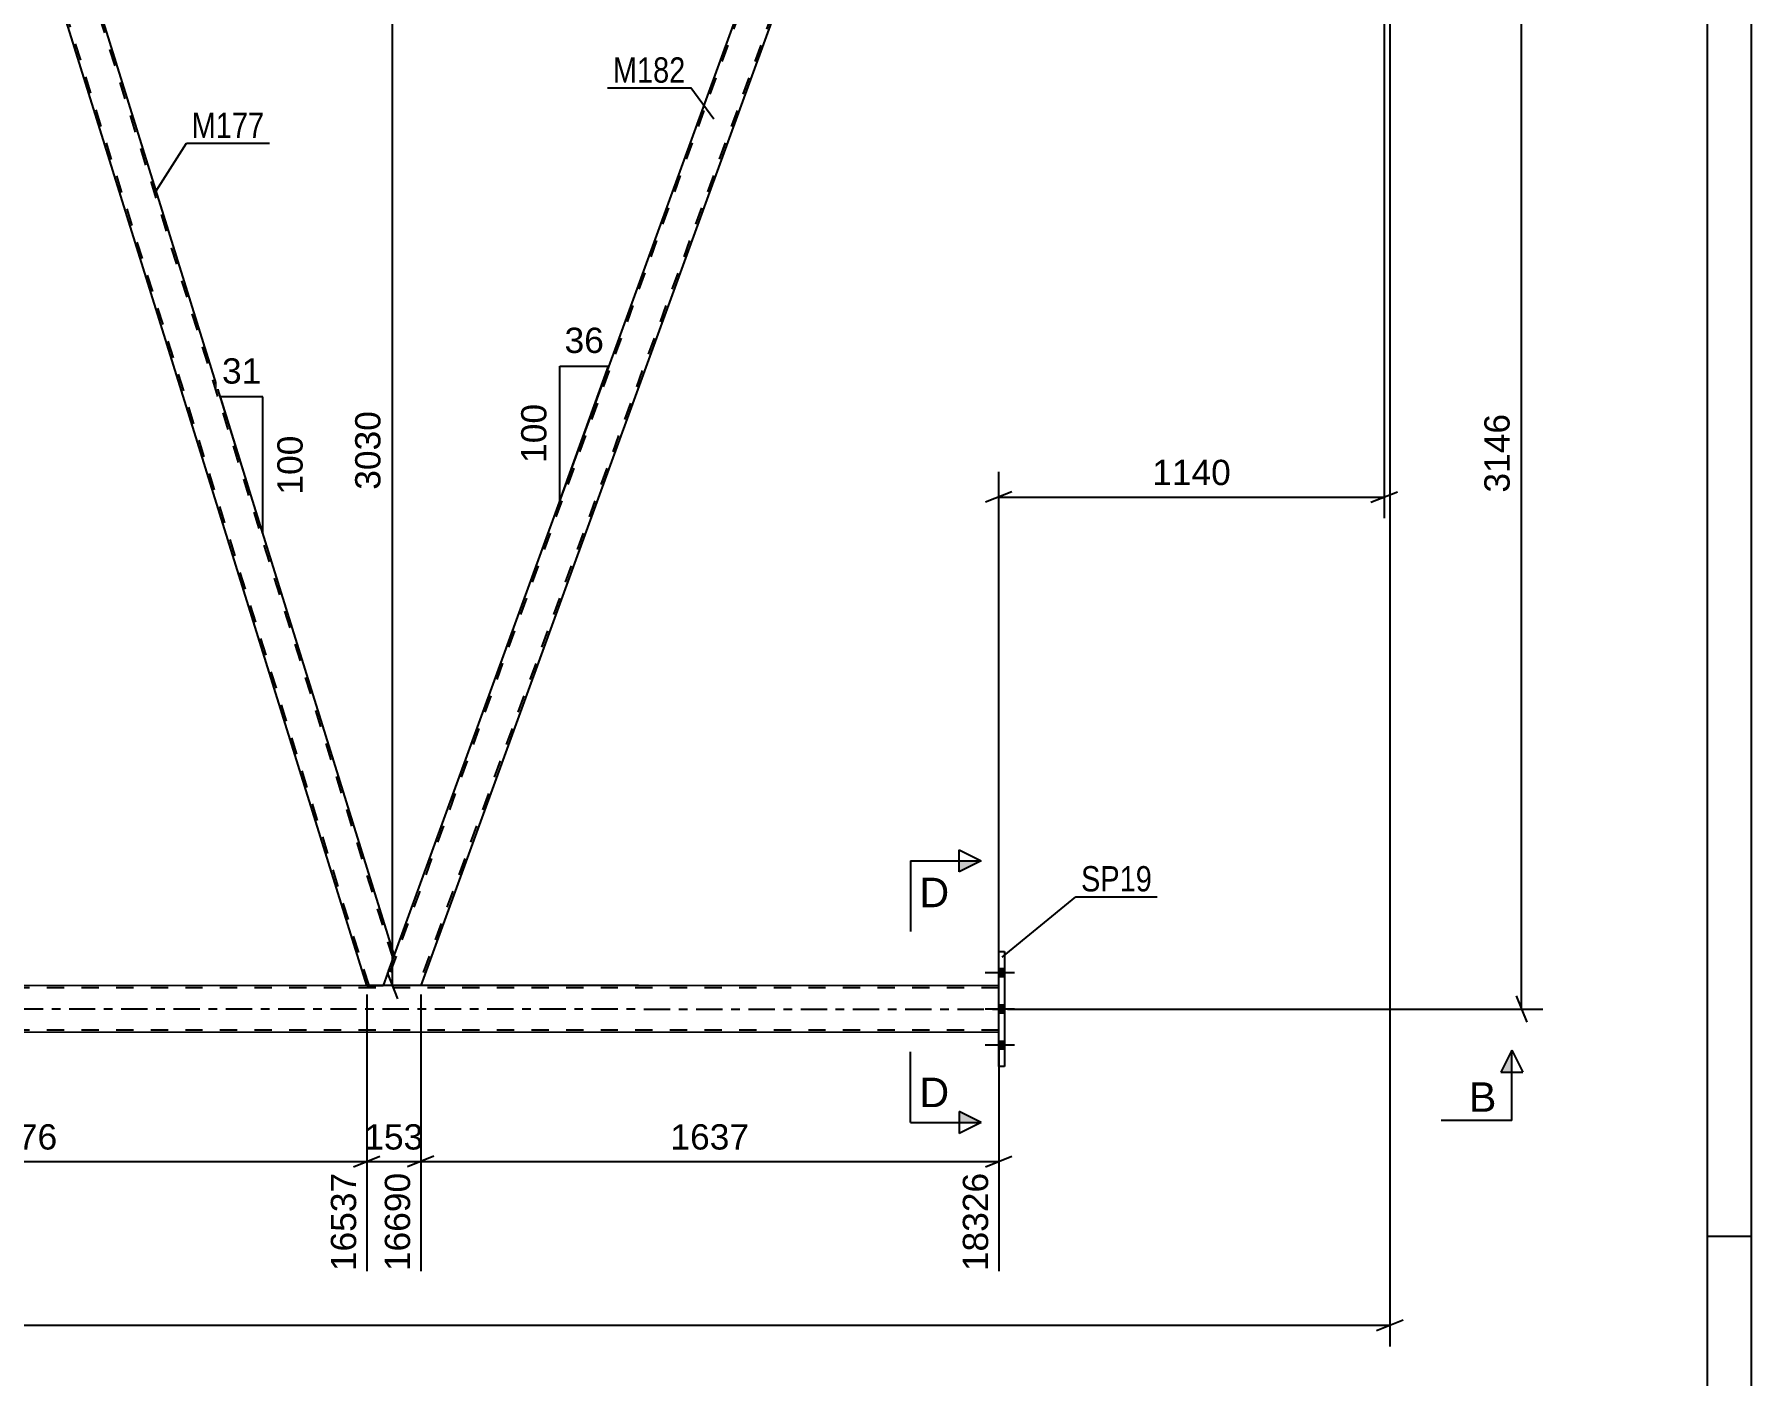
# Model space of a CAD drawing. Header units: millimetres. Extents: x 0 to 841, y 0 to 594.
# Drawn here: x 646.5 to 841, y 282.2 to 434.1 of the extents above; entities that cross this region are included whole.
import ezdxf

# ---------------------------------------------------------------- set-up
doc = ezdxf.new("R2010")
doc.units = ezdxf.units.MM
doc.linetypes.add('DXK_LINE_DOT2', pattern=[3.9198, 1.9599, -1.9599])
doc.linetypes.add('DXK_LINE_DOT3', pattern=[5.9187, 2.979, -0.9799, 0.9799, -0.9799])
doc.styles.add('Arial', font='ARIAL.TTF', dxfattribs={"height": 0.2})
doc.styles.add('Arial Narrow', font='ARIALN.TTF', dxfattribs={"height": 0.2})

# ---------------------------------------------------------------- blocks, each defined once
blk = doc.blocks.new('Unknown-318464264-1115')
at = {"color": 5, "linetype": 'Continuous'}
for p, q in [((841, 0), (841, 594)), ((836, 5), (836, 589)), ((841, 298), (836, 298))]:
    blk.add_line(p, q, dxfattribs=at)
blk = doc.blocks.new('Part-318464264-3322 - 2863')
at = {"color": 7, "linetype": 'DXK_LINE_DOT2'}
for p, q in [((645.26, 447.62), (601.13, 326.42)), ((649, 447.62), (604.88, 326.42)), ((645.26, 447.62), (645.28, 447.62)), ((649.26, 447.62), (647.72, 443.38)), ((602.63, 331.24), (600.87, 326.42)), ((606.89, 331.24), (605.13, 326.42)), ((605.13, 326.42), (600.87, 326.42))]:
    blk.add_line(p, q, dxfattribs=at)
at = {"color": 2, "linetype": 'Continuous'}
for p, q in [((645, 447.62), (602.63, 331.24)), ((645, 447.62), (649.26, 447.62)), ((647.72, 443.38), (606.89, 331.24))]:
    blk.add_line(p, q, dxfattribs=at)
blk = doc.blocks.new('Part-318464264-3274 - 2863')
at = {"color": 2, "linetype": 'Continuous'}
for p, q in [((649.26, 447.62), (647.72, 443.38)), ((650.59, 447.62), (649.26, 447.62)), ((687.27, 329.88), (650.59, 447.62)), ((684.16, 326.41), (647.72, 443.38)), ((687, 329.13), (686.01, 326.41)), ((687.27, 329.88), (687, 329.13))]:
    blk.add_line(p, q, dxfattribs=at)
at = {"color": 7, "linetype": 'DXK_LINE_DOT2'}
for p, q in [((687.14, 329.51), (650.33, 447.62)), ((684.42, 326.41), (647.85, 443.75)), ((687.25, 329.82), (687, 329.13)), ((684.16, 326.41), (686.01, 326.41))]:
    blk.add_line(p, q, dxfattribs=at)
blk = doc.blocks.new('Bolt-318464264-2985 - 2863')
at = {"linetype": 'Continuous'}
for points in [[(756.37, 327.42), (756.37, 328.3), (755.73, 328.3), (755.73, 327.42)], [(756.37, 327.42), (756.37, 328.3), (755.73, 328.3), (755.73, 327.42)], [(756.37, 327.42), (756.37, 328.3), (755.73, 328.3), (755.73, 327.42)], [(756.37, 323.3), (756.37, 324.18), (755.73, 324.18), (755.73, 323.3)], [(756.37, 323.3), (756.37, 324.18), (755.73, 324.18), (755.73, 323.3)], [(756.37, 319.22), (756.37, 320.1), (755.73, 320.1), (755.73, 319.22)], [(756.37, 319.22), (756.37, 320.1), (755.73, 320.1), (755.73, 319.22)], [(756.37, 319.22), (756.37, 320.1), (755.73, 320.1), (755.73, 319.22)]]:
    blk.add_hatch(color=1, dxfattribs=at).paths.add_polyline_path(points)
at = {"color": 1, "linetype": 'Continuous'}
for p, q in [((757.53, 327.86), (754.21, 327.86)), ((757.53, 327.86), (754.21, 327.86)), ((757.53, 327.86), (754.21, 327.86)), ((756.37, 328.3), (755.73, 328.3)), ((756.37, 328.3), (755.73, 328.3)), ((756.37, 328.3), (755.73, 328.3)), ((756.37, 327.42), (755.73, 327.42)), ((756.37, 327.42), (755.73, 327.42)), ((756.37, 327.42), (755.73, 327.42)), ((757.53, 323.74), (754.21, 323.74)), ((757.53, 323.74), (754.21, 323.74)), ((756.37, 324.18), (755.73, 324.18)), ((756.37, 324.18), (755.73, 324.18)), ((756.37, 323.3), (755.73, 323.3)), ((756.37, 323.3), (755.73, 323.3)), ((757.53, 319.66), (754.21, 319.66)), ((757.53, 319.66), (754.21, 319.66)), ((757.53, 319.66), (754.21, 319.66)), ((756.37, 320.1), (755.73, 320.1)), ((756.37, 320.1), (755.73, 320.1)), ((756.37, 320.1), (755.73, 320.1)), ((756.37, 319.22), (755.73, 319.22)), ((756.37, 319.22), (755.73, 319.22)), ((756.37, 319.22), (755.73, 319.22))]:
    blk.add_line(p, q, dxfattribs=at)
blk = doc.blocks.new('Part-318464264-3037 - 2863')
at = {"color": 7, "linetype": 'DXK_LINE_DOT2'}
for p, q in [((755.73, 326.16), (70.41, 326.23)), ((755.73, 321.12), (755.73, 326.4)), ((755.73, 321.36), (70.41, 321.43))]:
    blk.add_line(p, q, dxfattribs=at)
at = {"color": 2, "linetype": 'Continuous'}
for p, q in [((755.73, 326.4), (609.59, 326.42)), ((755.73, 321.12), (609.59, 321.14))]:
    blk.add_line(p, q, dxfattribs=at)
at = {"color": 7, "linetype": 'DXK_LINE_DOT3'}
blk.add_line((70.41, 323.83), (755.73, 323.76), dxfattribs=at)
blk = doc.blocks.new('Part-318464264-3088 - 2863')
at = {"color": 2, "linetype": 'Continuous'}
for p, q in [((755.73, 317.26), (755.73, 330.26)), ((755.73, 330.26), (756.37, 330.26)), ((756.37, 330.26), (756.37, 317.26)), ((756.37, 317.26), (755.73, 317.26))]:
    blk.add_line(p, q, dxfattribs=at)
blk = doc.blocks.new('Part-318464264-3269 - 2863')
at = {"color": 7, "linetype": 'DXK_LINE_DOT2'}
for p, q in [((730.4, 447.62), (686.26, 326.41)), ((734.14, 447.62), (690.01, 326.41)), ((730.4, 447.62), (730.42, 447.62)), ((687.27, 329.88), (686.01, 326.41)), ((690.27, 326.41), (686.01, 326.41))]:
    blk.add_line(p, q, dxfattribs=at)
at = {"color": 2, "linetype": 'Continuous'}
for p, q in [((730.14, 447.62), (687.27, 329.88)), ((734.4, 447.62), (690.27, 326.41)), ((730.14, 447.62), (734.4, 447.62))]:
    blk.add_line(p, q, dxfattribs=at)
blk = doc.blocks.new('StraightDimension-318464264-4107 - 2863')
at = {"color": 7, "linetype": 'Continuous'}
for p, q in [((684.16, 325.41), (684.16, 294.08)), ((690.27, 325.41), (690.27, 294.08)), ((682.66, 305.9), (685.66, 307.1)), ((684.16, 306.5), (690.27, 306.5)), ((691.77, 307.1), (688.77, 305.9))]:
    blk.add_line(p, q, dxfattribs=at)
at = {"color": 0}
blk.add_wipeout([(691.15, 307.25), (691.15, 311.45), (683.28, 311.45), (683.28, 307.25)], dxfattribs=at)
at = {"color": 0, "linetype": 'Continuous'}
blk.add_wipeout([(689.67, 305.8), (685.47, 305.8), (685.47, 293.48), (689.67, 293.48)], dxfattribs=at)
at = {"color": 3, "style": 'Arial'}
blk.add_text('153', height=2.865, dxfattribs=at).set_placement((683.88, 307.85))
at = {"color": 3, "linetype": 'Continuous', "style": 'Arial'}
blk.add_text('16690', height=2.865, rotation=90.0002, dxfattribs=at).set_placement((689.07, 294.08))
blk = doc.blocks.new('StraightDimension-318464264-4288 - 2863')
at = {"color": 7, "linetype": 'Continuous'}
for p, q in [((800.02, 442.12), (800.02, 285.56)), ((61.15, 287.96), (800.02, 287.96)), ((798.52, 287.36), (801.52, 288.56))]:
    blk.add_line(p, q, dxfattribs=at)
blk = doc.blocks.new('StraightDimension-318464264-4093 - 2863')
at = {"color": 7, "linetype": 'Continuous'}
for p, q in [((605.13, 325.42), (605.13, 294.08)), ((684.16, 325.41), (684.16, 294.08)), ((606.63, 307.1), (603.63, 305.9)), ((605.13, 306.5), (684.16, 306.5)), ((682.66, 305.9), (685.66, 307.1))]:
    blk.add_line(p, q, dxfattribs=at)
at = {"color": 0}
blk.add_wipeout([(649.7, 307.25), (649.7, 311.45), (639.6, 311.45), (639.6, 307.25)], dxfattribs=at)
at = {"color": 0, "linetype": 'Continuous'}
blk.add_wipeout([(683.56, 305.8), (679.36, 305.8), (679.36, 293.48), (683.56, 293.48)], dxfattribs=at)
at = {"color": 3, "style": 'Arial'}
blk.add_text('1976', height=2.865, dxfattribs=at).set_placement((640.2, 307.85))
at = {"color": 3, "linetype": 'Continuous', "style": 'Arial'}
blk.add_text('16537', height=2.865, rotation=90.0002, dxfattribs=at).set_placement((682.96, 294.08))
blk = doc.blocks.new('StraightDimension-318464264-4121 - 2863')
at = {"color": 7, "linetype": 'Continuous'}
for p, q in [((690.27, 325.41), (690.27, 294.08)), ((755.73, 320.12), (755.73, 294.08)), ((691.77, 307.1), (688.77, 305.9)), ((690.27, 306.5), (755.73, 306.5)), ((754.23, 305.9), (757.23, 307.1))]:
    blk.add_line(p, q, dxfattribs=at)
at = {"color": 0}
blk.add_wipeout([(728.05, 307.25), (728.05, 311.45), (717.95, 311.45), (717.95, 307.25)], dxfattribs=at)
at = {"color": 0, "linetype": 'Continuous'}
blk.add_wipeout([(755.13, 305.8), (750.93, 305.8), (750.93, 293.48), (755.13, 293.48)], dxfattribs=at)
at = {"color": 3, "style": 'Arial'}
blk.add_text('1637', height=2.865, dxfattribs=at).set_placement((718.55, 307.85))
at = {"color": 3, "linetype": 'Continuous', "style": 'Arial'}
blk.add_text('18326', height=2.865, rotation=90.0002, dxfattribs=at).set_placement((754.53, 294.08))
blk = doc.blocks.new('AngleDimension-318464264-3889 - 2863')
at = {"color": 7, "linetype": 'Continuous'}
for p, q in [((672.4, 393.08), (667.58, 393.08)), ((672.4, 377.61), (667.58, 393.08)), ((672.4, 377.61), (672.4, 393.08)), ((672.42, 377.54), (672.4, 377.61))]:
    blk.add_line(p, q, dxfattribs=at)
at = {"color": 0}
for points in [[(672.81, 393.98), (672.81, 398.18), (667.17, 398.18), (667.17, 393.98)], [(677.5, 389.28), (673.3, 389.28), (673.3, 381.41), (677.5, 381.41)]]:
    blk.add_wipeout(points, dxfattribs=at)
at = {"color": 3, "style": 'Arial'}
blk.add_text('31', height=2.865, dxfattribs=at).set_placement((667.77, 394.58))
blk.add_text('100', height=2.865, rotation=90.0002, dxfattribs=at).set_placement((676.9, 382.01))
blk = doc.blocks.new('StraightDimension-318464264-11779 - 2863')
at = {"color": 7, "linetype": 'Continuous'}
for p, q in [((800.38, 449.62), (817.34, 449.62)), ((815.54, 448.12), (814.34, 451.12)), ((814.94, 323.76), (814.94, 449.62)), ((814.34, 325.26), (815.54, 322.26)), ((756.73, 323.76), (817.34, 323.76))]:
    blk.add_line(p, q, dxfattribs=at)
at = {"color": 0}
blk.add_wipeout([(814.19, 391.74), (809.99, 391.74), (809.99, 381.64), (814.19, 381.64)], dxfattribs=at)
at = {"color": 3, "style": 'Arial'}
blk.add_text('3146', height=2.865, rotation=90.0002, dxfattribs=at).set_placement((813.59, 382.24))
blk = doc.blocks.new('StraightDimension-318464264-3490 - 2863')
at = {"color": 7, "linetype": 'Continuous'}
for p, q in [((799.38, 446.62), (799.38, 379.34)), ((755.73, 327.4), (755.73, 384.59)), ((757.23, 382.34), (754.23, 381.14)), ((755.73, 381.74), (799.38, 381.74)), ((797.88, 381.14), (800.88, 382.34))]:
    blk.add_line(p, q, dxfattribs=at)
at = {"color": 0}
blk.add_wipeout([(782.61, 382.49), (782.61, 386.69), (772.51, 386.69), (772.51, 382.49)], dxfattribs=at)
at = {"color": 3, "style": 'Arial'}
blk.add_text('1140', height=2.865, dxfattribs=at).set_placement((773.11, 383.09))
blk = doc.blocks.new('AngleDimension-318464264-3817 - 2863')
at = {"color": 7, "linetype": 'Continuous'}
for p, q in [((706.01, 396.55), (711.55, 396.55)), ((706.01, 381.32), (711.55, 396.55)), ((706.01, 381.32), (706.01, 396.55)), ((708.59, 388.41), (711.55, 396.55))]:
    blk.add_line(p, q, dxfattribs=at)
at = {"color": 0}
for points in [[(711.61, 397.45), (711.61, 401.65), (705.96, 401.65), (705.96, 397.45)], [(705.11, 392.87), (700.91, 392.87), (700.91, 385), (705.11, 385)]]:
    blk.add_wipeout(points, dxfattribs=at)
at = {"color": 3, "style": 'Arial'}
blk.add_text('36', height=2.865, dxfattribs=at).set_placement((706.56, 398.05))
blk.add_text('100', height=2.865, rotation=90.0002, dxfattribs=at).set_placement((704.51, 385.6))
blk = doc.blocks.new('StraightDimension-318464264-3833 - 2863')
at = {"color": 7, "linetype": 'Continuous'}
for p, q in [((714.93, 447.62), (684.21, 447.62)), ((687.66, 446.12), (686.46, 449.12)), ((687.06, 326.41), (687.06, 447.62)), ((686.46, 327.91), (687.66, 324.91)), ((714.93, 326.41), (684.21, 326.41))]:
    blk.add_line(p, q, dxfattribs=at)
at = {"color": 0}
blk.add_wipeout([(686.31, 392.06), (682.11, 392.06), (682.11, 381.96), (686.31, 381.96)], dxfattribs=at)
at = {"color": 3, "style": 'Arial'}
blk.add_text('3030', height=2.865, rotation=90.0002, dxfattribs=at).set_placement((685.71, 382.56))
blk = doc.blocks.new('Mark-318464264-3084 - 2863')
at = {"color": 0}
blk.add_wipeout([(773.09, 337.08), (773.09, 340.08), (765.05, 340.08), (765.05, 337.08)], dxfattribs=at)
blk.add_wipeout([(773.09, 337.08), (773.09, 340.08), (765.05, 340.08), (765.05, 337.08)], dxfattribs=at)
at = {"color": 30, "linetype": 'Continuous'}
for p, q in [((756.13, 329.63), (764.45, 336.48)), ((764.45, 336.48), (773.69, 336.48))]:
    blk.add_line(p, q, dxfattribs=at)
at = {"color": 3, "style": 'Arial Narrow'}
blk.add_text('SP19', height=2.863, dxfattribs=at).set_placement((765.05, 337.08))
blk = doc.blocks.new('Mark-318464264-3265 - 2863')
at = {"color": 0}
blk.add_wipeout([(720.26, 428.66), (720.26, 431.66), (712.03, 431.66), (712.03, 428.66)], dxfattribs=at)
blk.add_wipeout([(720.26, 428.66), (720.26, 431.66), (712.03, 431.66), (712.03, 428.66)], dxfattribs=at)
at = {"color": 30, "linetype": 'Continuous'}
for p in [(711.43, 428.06), (723.47, 424.54)]:
    blk.add_line(p, (720.86, 428.06), dxfattribs=at)
at = {"color": 3, "style": 'Arial Narrow'}
blk.add_text('M182', height=2.863, dxfattribs=at).set_placement((712.03, 428.66))
blk = doc.blocks.new('Mark-318464264-3270 - 2863')
at = {"color": 0}
blk.add_wipeout([(672.55, 422.4), (672.55, 425.4), (664.33, 425.4), (664.33, 422.4)], dxfattribs=at)
blk.add_wipeout([(672.55, 422.4), (672.55, 425.4), (664.33, 425.4), (664.33, 422.4)], dxfattribs=at)
at = {"color": 30, "linetype": 'Continuous'}
for p, q in [((660.31, 416.42), (663.73, 421.8)), ((663.73, 421.8), (673.15, 421.8))]:
    blk.add_line(p, q, dxfattribs=at)
at = {"color": 3, "style": 'Arial Narrow'}
blk.add_text('M177', height=2.863, dxfattribs=at).set_placement((664.33, 422.4))
blk = doc.blocks.new('SectionMark-318464264-4364 - 2863')
at = {"linetype": 'Continuous'}
blk.add_hatch(color=6, dxfattribs=at).paths.add_polyline_path([(813.84, 316.62), (812.59, 316.62), (813.84, 319.12)])
at = {"color": 6, "linetype": 'Continuous'}
for p, q in [((813.84, 319.12), (812.59, 316.62)), ((813.84, 311.12), (813.84, 319.12)), ((813.84, 319.12), (815.09, 316.62)), ((812.59, 316.62), (815.09, 316.62)), ((813.84, 311.12), (805.84, 311.12))]:
    blk.add_line(p, q, dxfattribs=at)
at = {"color": 0, "linetype": 'Continuous'}
blk.add_wipeout([(812.09, 312.12), (812.09, 315.62), (808.98, 315.62), (808.98, 312.12)], dxfattribs=at)
at = {"color": 3, "linetype": 'Continuous', "style": 'Arial'}
blk.add_text('B', height=3.34, dxfattribs=at).set_placement((808.98, 312.12))
blk = doc.blocks.new('SectionMark-318464264-4370 - 2863')
at = {"linetype": 'Continuous'}
for points in [[(751.25, 339.29), (751.25, 340.54), (753.75, 340.54)], [(751.25, 310.9), (751.25, 312.15), (753.75, 310.9)]]:
    blk.add_hatch(color=6, dxfattribs=at).paths.add_polyline_path(points)
at = {"color": 6, "linetype": 'Continuous'}
for p, q in [((745.75, 340.54), (745.75, 332.54)), ((745.75, 340.54), (753.75, 340.54)), ((751.25, 339.29), (751.25, 341.79)), ((751.25, 341.79), (753.75, 340.54)), ((753.75, 340.54), (751.25, 339.29)), ((745.75, 310.9), (745.75, 318.9)), ((753.75, 310.9), (751.25, 312.15)), ((751.25, 312.15), (751.25, 309.65)), ((745.75, 310.9), (753.75, 310.9)), ((753.75, 310.9), (751.25, 309.65))]:
    blk.add_line(p, q, dxfattribs=at)
at = {"color": 0, "linetype": 'Continuous'}
for points in [[(750.12, 335.29), (750.12, 338.79), (746.75, 338.79), (746.75, 335.29)], [(750.12, 312.65), (750.12, 316.15), (746.75, 316.15), (746.75, 312.65)]]:
    blk.add_wipeout(points, dxfattribs=at)
at = {"color": 3, "linetype": 'Continuous', "style": 'Arial'}
for p in [(746.75, 335.29), (746.75, 312.65)]:
    blk.add_text('D', height=3.34, dxfattribs=at).set_placement(p)

msp = doc.modelspace()

# ---------------------------------------------------------------- block references
for name in ['Unknown-318464264-1115', 'Part-318464264-3322 - 2863', 'Part-318464264-3274 - 2863', 'Part-318464264-3269 - 2863', 'Part-318464264-3088 - 2863', 'Bolt-318464264-2985 - 2863', 'Part-318464264-3037 - 2863']:
    msp.add_blockref(name, (0, 0))

# ---------------------------------------------------------------- next in the draw order: block references
msp.add_blockref('StraightDimension-318464264-4107 - 2863', (0, 0))

# ---------------------------------------------------------------- next in the draw order: block references
msp.add_blockref('StraightDimension-318464264-4288 - 2863', (0, 0))

# ---------------------------------------------------------------- next in the draw order: block references
for name in ['Mark-318464264-3270 - 2863', 'AngleDimension-318464264-3817 - 2863', 'AngleDimension-318464264-3889 - 2863', 'StraightDimension-318464264-4093 - 2863', 'StraightDimension-318464264-4121 - 2863']:
    msp.add_blockref(name, (0, 0))

# ---------------------------------------------------------------- next in the draw order: block references
for name in ['StraightDimension-318464264-11779 - 2863', 'StraightDimension-318464264-3833 - 2863', 'SectionMark-318464264-4364 - 2863']:
    msp.add_blockref(name, (0, 0))

# ---------------------------------------------------------------- next in the draw order: block references
for name in ['StraightDimension-318464264-3490 - 2863', 'Mark-318464264-3265 - 2863']:
    msp.add_blockref(name, (0, 0))

# ---------------------------------------------------------------- next in the draw order: block references
for name in ['SectionMark-318464264-4370 - 2863', 'Mark-318464264-3084 - 2863']:
    msp.add_blockref(name, (0, 0))

doc.saveas('drawing.dxf')
